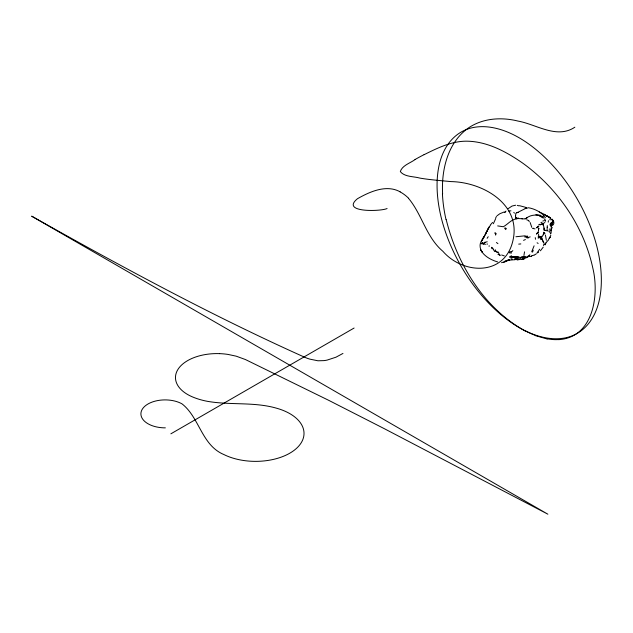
<?xml version="1.0" encoding="UTF-8"?>
<svg xmlns="http://www.w3.org/2000/svg" width="633" height="633" viewBox="0 0 633 633"><rect width="100%" height="100%" fill="white"/><g stroke="black" fill="none" stroke-linecap="round" stroke-linejoin="round"><path stroke-width="0.95" d="M515.468 217.024L515.832 213.361L526.316 208.075M547.236 227.168L547.3 225.593M489.111 246.411L489.159 245.683M551.565 229.209L551.375 228.102L551.082 233.245M551.106 224.359L551.185 223.417M495.734 233.712L495.615 235.065L495.845 233.332L494.919 233.031L495.845 233.332M538.469 231.061L538.572 228.529M487.101 244.496L487.188 243.776M496.122 251.633L495.188 249.837L495.425 251.064L497.459 252.361L495.425 251.064M523.966 255.202L524.535 251.839M551.256 228.988L551.375 228.102M548.225 222.136L548.447 220.672M551.011 225.261L551.841 224.976L551.897 223.766L551.272 223.56M550.813 235.302L547.996 240.73M553.899 223.267L553.266 224.889M538.256 238.301L538.366 236.441L539.759 237.557M551.129 224.747L551.359 223.568M540.748 237.304L540.883 236.663C542.916 236.386 544.103 234.099 543.747 232.2M551.406 226.614L551.841 224.976L551.185 224.486M480.233 243.721C478.564 253.516 489.728 259.617 497.72 261.959M552.293 223.932L551.921 225.49L552.111 222.579L552.482 222.23L552.902 222.982M553.922 222.65L553.21 221.423M493.36 223.726L495.75 218.456M544.143 243.412L543.494 245.564M543.225 234.614L543.676 233.031M538.074 226.203L536.515 227.825L537.678 227.453L537.971 226.677M480.455 243.658L480.692 242.906M549.919 224.984L550.338 223.663M487.157 231.361L487.647 229.89M532.551 252.171L533.223 250.209M531.696 251.823L534.094 245.818M550.607 224.952L551.58 222.523M485.551 233.759L489.016 227.54M551.691 228.553L552.245 227.413M485.353 234.803L486.271 232.92M545.567 243.934L545.045 244.765L545.915 242.993M545.045 244.765L545.511 243.816M488.075 229.043L488.818 227.587M482.924 238.53L483.754 237.525L481.523 241.157L485.013 235.136M482.924 242.756L481.618 243.942L481.895 242.692L483.201 243.333M539.617 249.18L537.86 251.918M488.929 226.938L484.569 235.603M480.684 242.241L484.277 236.196M543.249 247.139L540.392 250.81M489.412 226.875L490.203 225.554M483.248 238.143L484 236.908M495.742 217.681L496.509 216.518M547.466 241.031L545.796 243.017M487.133 238.301L488.217 236.726M538.303 231.931L536.46 234.226M550.291 233.988L550.694 233.427M544.878 222.476L542.188 224.248M490.298 225.024L492.569 222.452M524.045 256.025L522.787 257.117L520.168 257.417M505.292 211.865L505.996 211.098M528.61 256.033L529.861 254.703M497.008 215.806L499.833 213.732L504.343 211.913M536.404 253.754L534.363 255.059M511.227 252.092L512.825 250.66M536.737 233.585L537.971 232.129L538.343 232.873M508.077 208.692L512.057 206.049L515.626 205.203M537.029 252.86L537.955 252.14M537.401 252.828L538.351 252.171M574.843 127.201C556.811 139.331 536.349 124.337 518.063 121.085C501.842 117.026 483.644 118.039 469.346 127.344C447.887 141.681 441.264 169.486 442.609 193.888M516.219 218.409L518.395 218.005M509.684 257.362L511.258 256.341L512.572 256.943L516.9 257.045L515.009 257.591L518.016 256.99M540.028 225.016L540.97 224.43M342.967 353.436L335.957 357.202L327.166 360.082A23.959 13.831 0 0 1 323.946 360.62L317.956 360.786L309.901 359.148A36.065 20.818 0 0 1 303.872 356.877C210.599 315.028 120.697 266.248 31.65 216.162L547.869 514.194L384.658 428.858L328.764 400.357L245.398 359.528L236.18 356.173L228.062 354.433A43.471 25.098 0 0 0 219.635 353.641M525.2 208.613L526.68 207.893M531.229 256.215L532.393 255.526M415.224 159.461C410.303 163.14 402.319 165.292 400.301 171.575C404.732 177.098 413.539 176.275 419.893 178.102C430.155 179.851 440.552 180.571 450.902 181.6C483.09 182.043 522.676 204.886 512.508 242.281C503.559 276.376 462.755 274.2 442.91 251.325C426.191 237.24 422.092 214.484 408.467 198.264M170.87 433.819L354.108 328.029M527.558 217.459L526.316 218.171C531.095 214.358 538.406 214.096 543.636 217.166M508.956 259.688L505.514 261.54L501.502 262.695M537.749 226.788L538.857 226.195M552.111 222.579L551.098 222.84M527.147 257.409L525.058 258.232M512.572 256.943L510.863 257.805L515.365 256.832M424.094 154.681C437.126 148.233 450.823 141.404 465.674 141.183C486.516 141.064 505.735 151.398 522.423 162.926C557.436 188.064 583.737 225.989 592.868 268.289C599.388 295.358 593.343 337.452 558.599 339.668M507.065 260.543L504.612 261.405L509.644 260.147M508.109 259.997L509.122 259.498M538.62 224.85L539.957 224.217M532.772 255.613L533.912 255.083M484.221 242.423L487.236 241.774M509.779 256.65L511.591 255.819M504.564 212.498L505.403 212.118M512.453 257.591L514.202 256.816L519.187 257.006M540.914 222.705L542.165 222.167M523.554 240.342L525.406 239.567M519.653 258.62L520.737 258.169M484.11 243.167L485.416 242.661M503.646 262.252L505.514 261.54M529.362 256.12L527.265 256.84M552.482 222.23L551.208 222.681M525.469 208.273L527.772 208.012M509.304 259.831L507.785 260.29L514.914 259.696M509.185 252.148L511.084 251.586M541.761 224.24L542.346 224.066L541.27 224.304M387.087 208.51C381.462 211.462 340.095 212.886 357.447 198.73C369.799 191.696 386.439 184.187 400.143 191.839M533.619 228.22L532.701 228.466L535.043 228.869M514.605 258.335L518.862 257.378M530.391 256.444L531.609 256.136M525.532 256.856L523.262 257.299M542.916 220.957L543.921 220.751M516.86 259.759L518.72 259.372M524.591 258.755L521.552 259.332M529.663 255.993L527.471 256.389M514.716 259.649L516.797 259.427M516.75 212.585L518.229 212.308M517.58 257.702L518.989 257.433M530.209 236.884L526.775 237.81L528.634 237.834M540.368 236.615L541.737 236.433L542.093 237.043M518.696 258.272L515.555 258.668M517.201 218.812C511.599 218.931 507.959 224.311 503.33 226.749L497.665 225.91M508.568 210.924L510.942 210.844M525.137 218.48L526.64 218.298L525.469 218.923L521.972 218.852M525.319 257.188L529.188 256.555M527.637 236.101L525.034 236.394L527.4 236.726L524.907 237.146M517.47 259.894L524.084 258.747L522.676 258.873M518.696 244.116L520.832 243.927M515.919 236.75L525.121 235.808M525.896 207.759L526.34 207.751M524.797 256.943L521.489 256.99M518.601 218.567L522.415 218.757M539.102 236.718L539.094 237.422M535.85 214.761L540.503 215.26M516.401 257.275L518.522 257.33M543.984 230.183L547.774 230.974M509.494 252.891L511.511 253.034M511.021 258.937L512.366 259.079M543.858 229.652L544.847 229.763M526.11 208.075L526.561 208.13M528.436 207.751C533.951 208.668 539.261 211.287 543.486 214.959M519.653 205.725L525.509 207.292M547.165 338.979L535.423 335.664M552.245 221.495L553.25 222.136M538.24 236.062L539.973 236.441M546.809 229.747L547.972 230.127M517.264 205.361L519.028 205.875M483.224 243.816L482.481 243.594L483.62 244.37M526.656 219.762L528.769 220.553M549.673 219.683L550.259 219.873M501.645 254.996L504.374 255.922M546.374 215.726L544.791 215.07L549.95 217.649L548.74 216.826M539.269 212.015L544.483 214.389M539.031 215.529L543.391 218.163M497.894 254.26L500.26 255.36L498.709 254.197L498.946 253.445L498.06 251.91M547.11 216.027L547.505 216.241L546.224 215.56L550.655 218.108L549.436 217.301M538.992 215.394L540.55 216.209M550.655 230.064L551.446 230.491M525.833 331.36C484.229 308.659 457.287 264.634 446.178 219.516M540.804 216.098L542.267 216.969M484.253 243.927L485.353 244.575M537.093 242.787L538.145 243.42M540.724 236.552L543.858 242.558M550.077 218.219L553.471 221.344M548.882 231.551L550.101 232.461M543.233 215.378L545.464 217.807M496.438 242.486L497.934 243.658M538.082 227.92L539.221 228.822M528.413 220.703L529.362 221.479M505.466 227.896L506.479 228.845M545.543 215.291L545.124 214.856L546.469 216.28M541.017 237.763L541.326 238.087L540.883 236.663L543.312 242.257M552.118 219.113L553.772 221.621M543.106 225.031L542.085 223.805L543.478 225.237L544.253 229.399L544.04 228.094M504.556 228.062L505.735 229.605M492.601 248.073L493.534 249.299M513.806 212.34L514.415 213.155M516.465 218.243L516.077 217.712L516.283 218.132M552.467 219.754L553.076 220.601M544.578 218.891L545.266 220.339M493.511 249.758L494.705 251.625M541.452 238.143L542.014 239.021M539.957 237.739L540.906 239.63M516.03 218.773L515.468 216.106M530.13 222.523L531.815 227.374M492.158 248.492L491.706 247.289L492.229 248.927M545.44 235.167L546.358 240.247M544.522 232.54L544.942 234.06M544.958 220.094L545.314 221.408M535.241 237.612L535.51 239.266M549.745 228.877L550.006 231.195M538.596 234.123L538.683 235.318M551.193 225.356L551.256 226.353M547.157 227.207L547.189 228.727M551.003 225.886L551.003 226.994M512.77 323.582A113.267 65.397 60 0 0 525.651 331.019A117.295 67.723 60 0 0 562.144 338.378A113.267 65.397 60 0 0 572.572 335.672A117.295 67.723 60 0 0 595.115 312.829A113.267 65.397 60 0 0 599.111 300.991A117.295 67.723 60 0 0 599.095 256.674A113.267 65.397 60 0 0 595.131 240.231A117.295 67.723 60 0 0 572.564 191.364A113.267 65.397 60 0 0 562.144 176.599A117.295 67.723 60 0 0 525.651 141.847A113.267 65.397 60 0 0 512.77 134.394A117.295 67.723 60 0 0 476.277 127.035A113.267 65.397 60 0 0 465.848 129.741A117.295 67.723 60 0 0 443.298 152.585A113.267 65.397 60 0 0 439.31 164.422A117.295 67.723 60 0 0 439.318 208.74A113.267 65.397 60 0 0 443.29 225.182A117.295 67.723 60 0 0 465.856 274.049A113.267 65.397 60 0 0 476.269 288.814A117.295 67.723 60 0 0 512.77 323.566M445.988 219.493A118.395 73.064 62.6 0 1 442.427 193.817M535.368 335.419A118.656 61.195 57.8 0 1 525.794 331.083M558.551 339.565A113.22 61.219 61.2 0 1 547.118 338.797M415.066 159.5A43.234 5.689 -24.7 0 1 423.975 154.689M400.111 191.886A84.308 55.886 -54.4 0 1 408.522 198.192M219.635 353.641A41.517 23.967 0 0 0 177.992 369.348A41.517 23.967 0 0 0 192.345 396.851A52.729 30.447 0 0 0 207.189 401.282C230.143 405.381 253.991 401.654 276.605 408.222A48.425 27.955 0 0 1 296.062 448.757A48.425 27.955 0 0 1 223.9 454.549C201.571 445.244 199.561 417.519 182.043 403.886A24.212 13.981 0 0 0 142.647 408.665A24.212 13.981 0 0 0 165.355 427.853M550.219 237.233L549.302 238.19L550.219 237.233M542.829 223.995L541.777 224.272L543.272 223.884L542.829 223.995M482.401 252.417L480.708 249.94L482.401 252.417"/></g></svg>
